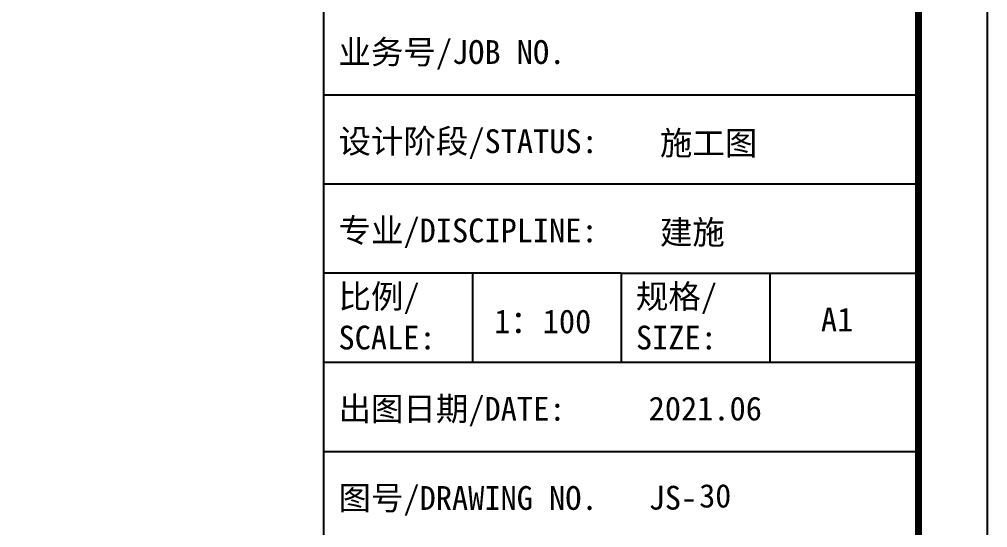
# Model space of a CAD drawing. Extents: x -737978 to 768813, y -372247 to 1140308.
# Drawn here: x 319724 to 326725, y -233585 to -229909 of the extents above; entities that cross this region are included whole.
import ezdxf

# ---------------------------------------------------------------- set-up
doc = ezdxf.new("R2010")
doc.units = 0
doc.header["$LTSCALE"] = 10
doc.header["$MEASUREMENT"] = 0
doc.layers.get('0').update_dxf_attribs({"linetype": 'CONTINUOUS'})
doc.layers.add('PUB_TITLE', color=4, linetype='CONTINUOUS')
doc.styles.add('-宋体', font='', dxfattribs={"width": 0.8})
doc.styles.get('-宋体').set_extended_font_data('SimSun')

# ---------------------------------------------------------------- blocks, each defined once
blk = doc.blocks.new('TQ1')
at = {"layer": 'PUB_TITLE'}
for p, q in [((-49854.8, -407354.8), (-43854.8, -407354.8)), ((-49854.8, -408254.8), (-43854.8, -408254.8)), ((-46854.8, -409154.8), (-49854.8, -409154.8)), ((-48354.8, -409154.8), (-48354.8, -410054.8)), ((-46854.8, -409154.8), (-46854.8, -410054.8)), ((-46854.8, -409154.8), (-43854.8, -409154.8)), ((-45354.8, -409154.8), (-45354.8, -410054.8)), ((-49854.8, -410054.8), (-43854.8, -410054.8)), ((-49854.8, -410954.8), (-43854.8, -410954.8))]:
    blk.add_line(p, q, dxfattribs=at)
at = {"layer": 'PUB_TITLE', "const_width": 20}
blk.add_lwpolyline([(-49854.8, -378413.9), (-49854.8, -418454.8)], dxfattribs=at)
at = {"layer": 'PUB_TITLE', "style": '-宋体'}
for s, p in [('业务号/JOB NO.', (-49704.8, -407044.5)), ('设计阶段/STATUS:', (-49704.8, -407944.5)), ('施工图', (-46462.9, -407963.2)), ('专业/DISCIPLINE:', (-49704.8, -408844.5)), ('建施', (-46462.9, -408863.2)), ('比例/', (-49704.8, -409510.6)), ('规格/', (-46704.8, -409510.6)), ('A1', (-44838.8, -409743.4)), ('1：100', (-48135.6, -409762.4)), ('SCALE:', (-49704.8, -409925.7)), ('SIZE:', (-46704.8, -409925.7)), ('出图日期/DATE:', (-49704.8, -410644.5)), ('2021.06', (-46576.5, -410642)), ('图号/DRAWING NO.', (-49704.8, -411544.5)), ('JS-', (-46576.5, -411542))]:
    blk.add_text(s, height=240, dxfattribs=at).set_placement(p)

msp = doc.modelspace()

# ---------------------------------------------------------------- linework, layer by layer
at = {"layer": 'PUB_TITLE', "color": 6}
msp.add_lwpolyline([(263674.9, -238909.7), (326724.9, -238909.7), (326724.9, -209209.7), (263674.9, -209209.7)], close=True, dxfattribs=at)
at = {"layer": 'PUB_TITLE', "color": 6, "const_width": 50}
msp.add_lwpolyline([(264924.9, -238409.7), (326224.9, -238409.7), (326224.9, -209709.7), (264924.9, -209709.7)], close=True, dxfattribs=at)

# ---------------------------------------------------------------- block references
at = {"xscale": 0.716753740501642, "yscale": 0.716753740501642, "zscale": 0.716753740501642}
msp.add_blockref('TQ1', (357657.9, 61519.6), dxfattribs=at)

# ---------------------------------------------------------------- texts
at = {"layer": 'PUB_TITLE', "style": '-宋体'}
msp.add_text('30', height=169.71, dxfattribs=at).set_placement((324640.2, -233439.5))

doc.saveas('drawing.dxf')
